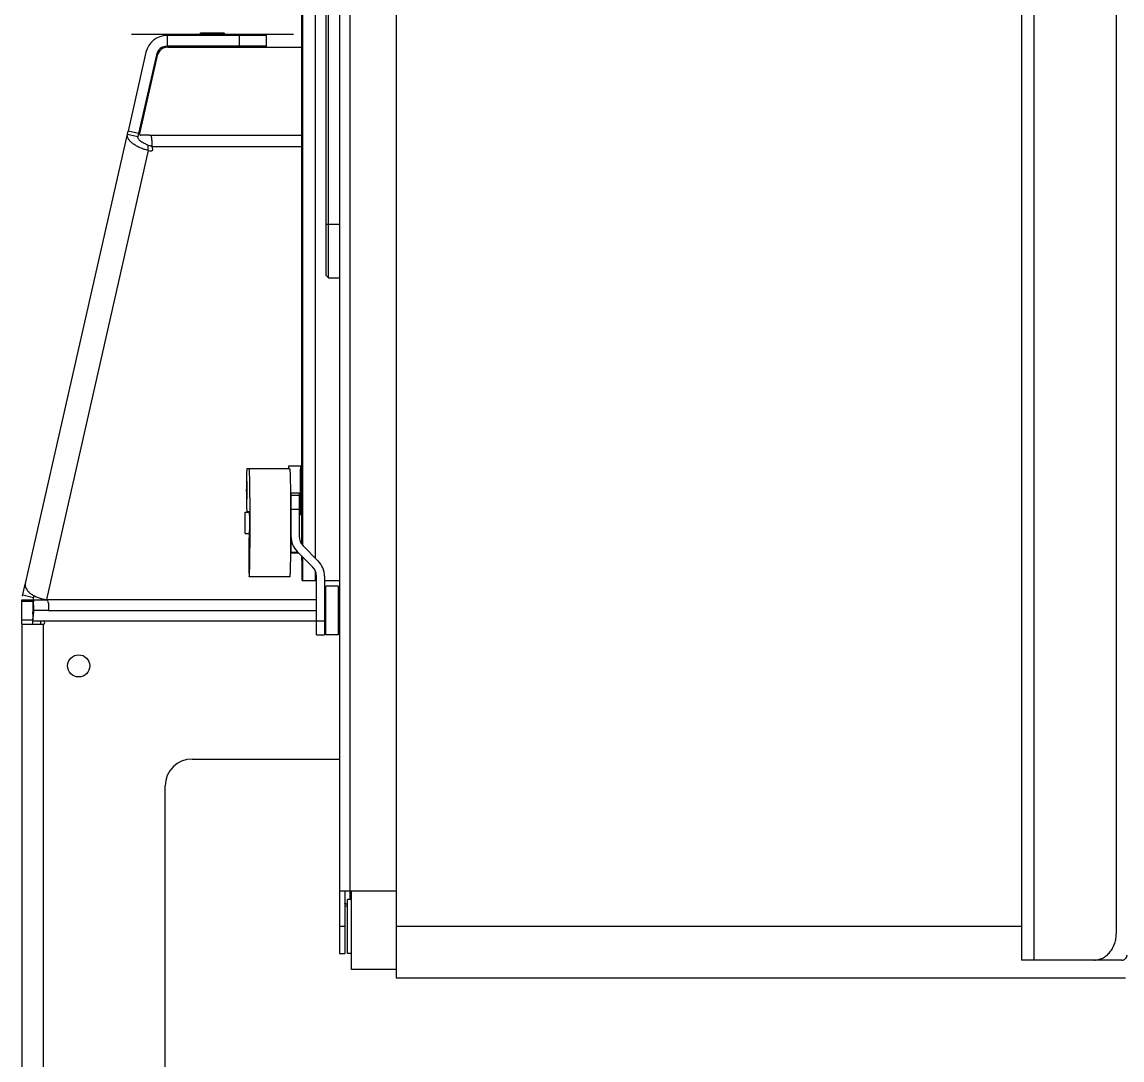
# Model space of a CAD drawing. Header units: millimetres. Extents: x -187347 to 135007, y -6415 to 292048.
# Drawn here: x -39621.9 to -39214.6, y 93818.3 to 94202.8 of the extents above; entities that cross this region are included whole.
import ezdxf

# ---------------------------------------------------------------- set-up
doc = ezdxf.new("R2010")
doc.units = ezdxf.units.MM
doc.header["$LTSCALE"] = 100
doc.layers.add('Layout Cabinplant', color=30, linetype='Continuous')

# ---------------------------------------------------------------- blocks, each defined once
blk = doc.blocks.new('Denester')
at = {"layer": 'Layout Cabinplant', "color": 0, "linetype": 'Continuous'}
for p, q in [((-896.9, -803.28), (-896.9, -2819.53)), ((-665.37, -853.03), (-665.37, -2813.03)), ((-660.65, -2813.03), (-660.65, -853.03)), ((-630.25, -2803.03), (-630.25, -863.03)), ((-917.9, -999.03), (-917.9, -2810.53)), ((-913.9, -2790.53), (-913.9, -999.03)), ((-921.9, -2560.28), (-921.9, -2280.78)), ((-922.9, -2424.43), (-922.9, -2559.28)), ((-931.83, -2659), (-931.83, -2437.6)), ((-931.49, -2437.94), (-931.49, -2659.41)), ((-926.73, -2664.2), (-926.73, -2440.53)), ((-994.9, -2470.03), (-934.9, -2470.03)), ((-944.9, -2470.53), (-981.71, -2470.53)), ((-981.71, -2470.53), (-981.71, -2474.53)), ((-970.15, -2470.53), (-969.15, -2469.53)), ((-969.15, -2469.53), (-960.65, -2469.53)), ((-959.65, -2470.53), (-960.65, -2469.53)), ((-954.9, -2474.53), (-954.9, -2470.53)), ((-944.9, -2474.53), (-944.9, -2470.53)), ((-944.9, -2474.53), (-981.71, -2474.53)), ((-981.42, -2474.88), (-931.83, -2474.88)), ((-989.51, -2476.76), (-996.13, -2505.94)), ((-985.61, -2477.64), (-992.23, -2506.83)), ((-985.33, -2478), (-991.87, -2506.84)), ((-1034.13, -2673.47), (-996.38, -2507.04)), ((-996.38, -2507.04), (-996.13, -2505.94)), ((-996.38, -2507.04), (-992.48, -2507.92)), ((-992.23, -2506.83), (-996.13, -2505.94)), ((-992.23, -2506.83), (-992.48, -2507.92)), ((-988.2, -2507.44), (-991.38, -2507.45)), ((-931.83, -2507.61), (-987.71, -2507.61)), ((-988.64, -2511.11), (-988.12, -2511.31)), ((-988.64, -2513.13), (-988.64, -2511.11)), ((-987.36, -2511.65), (-931.83, -2511.65)), ((-987.36, -2511.65), (-987.13, -2512.78)), ((-988.64, -2513.13), (-1026.38, -2679.5)), ((-988.12, -2513.33), (-988.64, -2513.13)), ((-917.9, -2540.53), (-922.9, -2540.53)), ((-922.9, -2559.28), (-921.9, -2560.28)), ((-921.9, -2560.28), (-917.9, -2560.28)), ((-932.16, -2630.03), (-936.66, -2630.03)), ((-936.28, -2631.08), (-952.16, -2631.08)), ((-952.28, -2639.48), (-952.28, -2638.58)), ((-952.11, -2638.58), (-952.21, -2638.58)), ((-952.21, -2639.48), (-952.11, -2639.48)), ((-935.82, -2639.94), (-935.82, -2639.95)), ((-935.82, -2639.95), (-932.82, -2639.95)), ((-935.82, -2639.95), (-935.82, -2662)), ((-932.82, -2640.98), (-935.82, -2640.98)), ((-932.82, -2639.94), (-932.82, -2639.95)), ((-932.82, -2639.95), (-932.82, -2656.04)), ((-951.28, -2646.98), (-952.16, -2646.98)), ((-935.82, -2645.98), (-932.82, -2645.98)), ((-952.82, -2647.04), (-951.28, -2647.04)), ((-952.82, -2655.04), (-952.82, -2647.04)), ((-935.96, -2647.04), (-935.82, -2647.04)), ((-932.16, -2648.03), (-932.82, -2648.03)), ((-952.82, -2655.04), (-951.26, -2655.04)), ((-935.96, -2655.04), (-935.82, -2655.04)), ((-933.17, -2662), (-935.82, -2662)), ((-935.82, -2662.14), (-935.82, -2662)), ((-935.82, -2662.14), (-933.03, -2662.14)), ((-933.47, -2661.7), (-927.87, -2667.31)), ((-925.74, -2665.19), (-931.35, -2659.58)), ((-931.83, -2665.03), (-931.83, -2663.35)), ((-931.49, -2663.68), (-931.49, -2672.53)), ((-936.28, -2671.08), (-951.28, -2671.08)), ((-926.73, -2672.53), (-926.73, -2669.09)), ((-926.4, -2692.53), (-926.4, -2670.84)), ((-923.4, -2670.84), (-923.4, -2692.53)), ((-1035.21, -2678.25), (-1034.2, -2673.81)), ((-926.4, -2672.53), (-931.7, -2672.53)), ((-917.9, -2672.53), (-923.4, -2672.53)), ((-918.4, -2674.53), (-922.9, -2674.53)), ((-922.9, -2692.53), (-922.9, -2674.53)), ((-917.9, -2675.03), (-918.4, -2674.53)), ((-918.4, -2674.53), (-918.4, -2686.13)), ((-1035.4, -2679.53), (-1031.4, -2679.53)), ((-1035.4, -2680.05), (-1035.4, -2679.53)), ((-1035.1, -2677.77), (-1031.2, -2678.65)), ((-1031.4, -2679.53), (-1031.4, -2680.05)), ((-1031.05, -2677.97), (-1031.31, -2679.14)), ((-1031, -2679.53), (-1026.26, -2679.53)), ((-926.4, -2679.57), (-1026.15, -2679.57)), ((-922.9, -2679.57), (-923.4, -2679.57)), ((-1031.4, -2680.03), (-1035.4, -2680.03)), ((-1035.4, -2680.05), (-1031.4, -2680.05)), ((-1035.4, -2687.05), (-1035.4, -2680.05)), ((-1031.4, -2680.05), (-1031.4, -2686.5)), ((-1031.4, -2680.53), (-1031.1, -2680.53)), ((-1031.18, -2681.52), (-1031.17, -2681.48)), ((-1031.18, -2681.52), (-1031.18, -2684.52)), ((-1025.5, -2683.53), (-1031, -2683.53)), ((-1025.5, -2683.53), (-926.4, -2683.53)), ((-923.4, -2683.53), (-922.9, -2683.53)), ((-1031.4, -2687.05), (-1035.4, -2687.05)), ((-1035.4, -2688.53), (-1035.4, -2687.05)), ((-1031.4, -2687.03), (-1031.39, -2686.5)), ((-1031.4, -2688.53), (-1031.4, -2687.05)), ((-1031.39, -2687.01), (-1031.39, -2686.5)), ((-926.4, -2687.53), (-1030.9, -2687.53)), ((-1028.4, -2688.53), (-1028.4, -2687.53)), ((-923.4, -2687.53), (-926.4, -2687.53)), ((-923.4, -2687.53), (-922.9, -2687.53)), ((-918.4, -2686.13), (-917.9, -2685.98)), ((-918.4, -2686.13), (-918.4, -2692.53)), ((-918.4, -2687.53), (-917.9, -2687.53)), ((-1035.4, -2688.53), (-1027.4, -2688.53)), ((-1035.4, -2688.53), (-1035.4, -2984.32)), ((-1027.4, -2984.32), (-1027.4, -2688.53)), ((-926.4, -2692.53), (-923.4, -2692.53)), ((-918.4, -2692.53), (-922.9, -2692.53)), ((-972.4, -2738.53), (-917.9, -2738.53)), ((-982.4, -2984.32), (-982.4, -2748.53)), ((-896.9, -2787.53), (-917.9, -2787.53)), ((-915.9, -2787.53), (-915.9, -2810.53)), ((-913.4, -2816.53), (-913.4, -2787.53)), ((-913.4, -2790.53), (-914.9, -2790.53)), ((-914.9, -2810.53), (-914.9, -2790.53)), ((-915.9, -2800.53), (-917.9, -2800.53)), ((-665.37, -2800.53), (-896.9, -2800.53)), ((-917.9, -2810.53), (-915.9, -2810.53)), ((-913.4, -2810.53), (-914.9, -2810.53)), ((-660.65, -2813.03), (-665.37, -2813.03)), ((-628.16, -2813.03), (-660.65, -2813.03)), ((-896.9, -2816.53), (-913.4, -2816.53)), ((-896.9, -2819.53), (-626.9, -2819.53))]:
    blk.add_line(p, q, dxfattribs=at)
blk.add_circle((-1014.4, -2704.03), 4.1, dxfattribs=at)
for centre, radius, start, end in [((-981.71, -2478.53), 8, 90, 167.2199), ((-981.71, -2478.53), 4, 90, 167.2199), ((-981.42, -2478.88), 4, 90, 167.2199), ((-991.38, -2506.95), 0.5, 167.1424, 270.0018), ((-927.82, -2656.04), 8, 180, 225), ((-927.82, -2656.04), 5, 180, 225), ((-931.4, -2670.84), 5, 0, 45), ((-931.4, -2670.84), 8, 0, 45), ((-1031.57, -2674.06), 2.63, 167.2053, 178.4254), ((-1023.4, -2680.53), 8, 161.6157, 176.5895), ((-1023.4, -2680.53), 5, 163.4516, 168.4322), ((-1038.66, -2681.73), 13.09, 356.8529, 357.055), ((-894.32, -2689.45), 137.11, 178.0207, 178.7678), ((-1027.4, -2688.03), 0.5, 270, 90), ((-972.4, -2748.53), 10, 90, 180)]:
    blk.add_arc(centre, radius, start, end, dxfattribs=at)
for points, knots in [([(-996.38, -2507.04), (-996.38, -2507.07), (-996.41, -2507.22), (-996.42, -2507.37), (-996.42, -2507.48)], [0, 0, 0, 0, 0.248213, 1, 1, 1, 1]), ([(-988.64, -2513.13), (-989.15, -2513.01), (-990.15, -2512.72), (-991.59, -2512.18), (-992.93, -2511.53), (-994.11, -2510.81), (-995.09, -2510.02), (-995.72, -2509.3), (-996.09, -2508.72), (-996.28, -2508.3), (-996.4, -2507.89), (-996.42, -2507.61), (-996.42, -2507.48)], [0, 0, 0, 0, 0.154357, 0.307579, 0.454917, 0.592224, 0.716219, 0.824926, 0.873538, 0.91856, 0.960475, 1, 1, 1, 1]), ([(-992.48, -2507.92), (-992.48, -2507.94), (-992.49, -2508.01), (-992.5, -2508.08), (-992.5, -2508.14)], [0, 0, 0, 0, 0.247704, 1, 1, 1, 1]), ([(-988.64, -2511.11), (-989.13, -2510.95), (-989.86, -2510.67), (-990.75, -2510.2), (-991.34, -2509.82), (-991.83, -2509.42), (-992.2, -2509), (-992.44, -2508.57), (-992.5, -2508.28), (-992.5, -2508.14)], [0, 0, 0, 0, 0.306548, 0.454385, 0.592391, 0.717049, 0.826176, 0.919568, 1, 1, 1, 1]), ([(-988.2, -2507.44), (-988.16, -2507.44), (-987.98, -2507.45), (-987.81, -2507.53), (-987.71, -2507.61)], [0, 0, 0, 0, 0.251959, 1, 1, 1, 1]), ([(-987.71, -2507.61), (-987.65, -2507.78), (-987.55, -2508.12), (-987.47, -2508.56), (-987.42, -2508.91), (-987.4, -2509.17), (-987.38, -2509.43), (-987.38, -2509.69), (-987.37, -2509.94), (-987.37, -2510.28), (-987.37, -2510.69), (-987.36, -2511.18), (-987.36, -2511.5), (-987.36, -2511.65)], [0, 0, 0, 0, 0.13087, 0.261217, 0.326022, 0.390476, 0.454498, 0.518022, 0.580978, 0.643296, 0.765746, 0.884824, 1, 1, 1, 1]), ([(-988.12, -2511.31), (-988, -2511.36), (-987.8, -2511.4), (-987.54, -2511.36), (-987.41, -2511.31), (-987.36, -2511.28)], [0, 0, 0, 0, 0.500873, 0.753279, 1, 1, 1, 1]), ([(-987.13, -2512.78), (-987.12, -2512.83), (-987.11, -2512.94), (-987.16, -2513.1), (-987.26, -2513.23), (-987.41, -2513.33), (-987.58, -2513.39), (-987.82, -2513.41), (-988.01, -2513.38), (-988.12, -2513.33)], [0, 0, 0, 0, 0.114376, 0.22983, 0.349692, 0.475191, 0.605436, 0.737782, 1, 1, 1, 1]), ([(-936.66, -2630.03), (-936.66, -2630.03), (-936.67, -2630.04), (-936.67, -2630.05), (-936.68, -2630.07), (-936.68, -2630.1), (-936.68, -2630.13), (-936.69, -2630.2), (-936.7, -2630.3), (-936.71, -2630.44), (-936.71, -2630.61), (-936.72, -2630.82), (-936.73, -2630.96), (-936.73, -2631.04)], [0, 0, 0, 0, 0.005917, 0.018611, 0.038909, 0.066947, 0.102752, 0.14632, 0.256672, 0.397803, 0.569208, 0.77018, 1, 1, 1, 1]), ([(-932.16, -2648.03), (-932.16, -2648.03), (-932.17, -2648.03), (-932.17, -2648.01), (-932.18, -2647.98), (-932.19, -2647.93), (-932.19, -2647.85), (-932.2, -2647.75), (-932.21, -2647.64), (-932.21, -2647.5), (-932.22, -2647.34), (-932.23, -2647.16), (-932.24, -2646.88), (-932.25, -2646.49), (-932.26, -2645.96), (-932.27, -2645.37), (-932.28, -2644.72), (-932.29, -2644.01), (-932.29, -2643.26), (-932.3, -2642.18), (-932.31, -2640.76), (-932.31, -2639.03), (-932.31, -2637.3), (-932.3, -2635.88), (-932.29, -2634.8), (-932.29, -2634.05), (-932.28, -2633.34), (-932.27, -2632.69), (-932.26, -2632.09), (-932.25, -2631.57), (-932.24, -2631.18), (-932.23, -2630.9), (-932.22, -2630.72), (-932.21, -2630.56), (-932.21, -2630.42), (-932.2, -2630.31), (-932.19, -2630.21), (-932.19, -2630.13), (-932.18, -2630.08), (-932.17, -2630.05), (-932.17, -2630.03), (-932.16, -2630.03), (-932.16, -2630.03)], [0, 0, 0, 0, 0.000253, 0.000749, 0.002601, 0.005631, 0.009841, 0.015226, 0.021779, 0.029485, 0.038321, 0.048265, 0.059295, 0.084515, 0.113735, 0.146666, 0.183006, 0.222394, 0.264453, 0.308785, 0.402519, 0.5, 0.597481, 0.691215, 0.735547, 0.777606, 0.816994, 0.853334, 0.886265, 0.915485, 0.940705, 0.951735, 0.961679, 0.970515, 0.978221, 0.984774, 0.990159, 0.994369, 0.997399, 0.999251, 0.999747, 1, 1, 1, 1]), ([(-952.16, -2631.08), (-952.16, -2631.08), (-952.16, -2631.08), (-952.17, -2631.09), (-952.17, -2631.12), (-952.18, -2631.17), (-952.18, -2631.23), (-952.19, -2631.31), (-952.2, -2631.41), (-952.2, -2631.52), (-952.21, -2631.71), (-952.22, -2631.99), (-952.23, -2632.36), (-952.24, -2632.8), (-952.25, -2633.29), (-952.26, -2633.84), (-952.26, -2634.43), (-952.27, -2635.06), (-952.28, -2635.96), (-952.28, -2637.14), (-952.28, -2638.09), (-952.28, -2638.58)], [0, 0, 0, 0, 0.000506, 0.001497, 0.005197, 0.011254, 0.019676, 0.030454, 0.043562, 0.058966, 0.076633, 0.118593, 0.169028, 0.227466, 0.293334, 0.366009, 0.444785, 0.528912, 0.617564, 0.805037, 1, 1, 1, 1]), ([(-951.28, -2671.08), (-951.28, -2671.08), (-951.27, -2671.07), (-951.26, -2671.05), (-951.26, -2671.02), (-951.24, -2670.96), (-951.23, -2670.85), (-951.21, -2670.68), (-951.2, -2670.46), (-951.18, -2670.2), (-951.17, -2669.9), (-951.15, -2669.54), (-951.14, -2669.14), (-951.12, -2668.53), (-951.09, -2667.66), (-951.07, -2666.49), (-951.05, -2665.18), (-951.02, -2663.73), (-951, -2662.16), (-950.99, -2660.48), (-950.97, -2658.71), (-950.96, -2656.87), (-950.95, -2654.32), (-950.95, -2651.08), (-950.95, -2647.84), (-950.96, -2645.29), (-950.97, -2643.45), (-950.99, -2641.68), (-951, -2640), (-951.02, -2638.43), (-951.05, -2636.98), (-951.07, -2635.67), (-951.09, -2634.5), (-951.12, -2633.63), (-951.14, -2633.01), (-951.15, -2632.62), (-951.17, -2632.26), (-951.18, -2631.96), (-951.2, -2631.69), (-951.21, -2631.48), (-951.23, -2631.31), (-951.24, -2631.2), (-951.26, -2631.14), (-951.26, -2631.11), (-951.27, -2631.09), (-951.28, -2631.08), (-951.28, -2631.08)], [0, 0, 0, 0, 0.000253, 0.000748, 0.001527, 0.002599, 0.005627, 0.009839, 0.015228, 0.02178, 0.029483, 0.038318, 0.048263, 0.059295, 0.084514, 0.113732, 0.146668, 0.183006, 0.222394, 0.264456, 0.308785, 0.354955, 0.402522, 0.500002, 0.597483, 0.645049, 0.691218, 0.735546, 0.777607, 0.816995, 0.853333, 0.886268, 0.915485, 0.940704, 0.951736, 0.961681, 0.970517, 0.97822, 0.984772, 0.99016, 0.994373, 0.997401, 0.998473, 0.999252, 0.999747, 1, 1, 1, 1]), ([(-936.28, -2631.08), (-936.28, -2631.08), (-936.27, -2631.09), (-936.27, -2631.11), (-936.26, -2631.14), (-936.25, -2631.2), (-936.23, -2631.31), (-936.22, -2631.48), (-936.2, -2631.69), (-936.19, -2631.96), (-936.17, -2632.26), (-936.16, -2632.62), (-936.14, -2633.01), (-936.12, -2633.63), (-936.1, -2634.5), (-936.07, -2635.67), (-936.05, -2636.98), (-936.03, -2638.43), (-936.01, -2640), (-935.99, -2641.68), (-935.98, -2643.45), (-935.97, -2645.29), (-935.96, -2647.84), (-935.95, -2651.08), (-935.96, -2654.32), (-935.97, -2656.87), (-935.98, -2658.71), (-935.99, -2660.48), (-936.01, -2662.16), (-936.03, -2663.73), (-936.05, -2665.18), (-936.07, -2666.49), (-936.1, -2667.66), (-936.12, -2668.53), (-936.14, -2669.14), (-936.16, -2669.54), (-936.17, -2669.9), (-936.19, -2670.2), (-936.2, -2670.46), (-936.22, -2670.68), (-936.23, -2670.85), (-936.25, -2670.96), (-936.26, -2671.02), (-936.27, -2671.05), (-936.27, -2671.07), (-936.28, -2671.08), (-936.28, -2671.08)], [0, 0, 0, 0, 0.000253, 0.000748, 0.001527, 0.002599, 0.005627, 0.009839, 0.015228, 0.02178, 0.029483, 0.038318, 0.048263, 0.059295, 0.084514, 0.113732, 0.146668, 0.183006, 0.222394, 0.264456, 0.308785, 0.354955, 0.402522, 0.500002, 0.597483, 0.645049, 0.691218, 0.735546, 0.777607, 0.816995, 0.853333, 0.886268, 0.915485, 0.940704, 0.951736, 0.961681, 0.970517, 0.97822, 0.984772, 0.99016, 0.994373, 0.997401, 0.998473, 0.999252, 0.999747, 1, 1, 1, 1]), ([(-952.16, -2642.28), (-952.16, -2642.28), (-952.16, -2642.27), (-952.17, -2642.26), (-952.17, -2642.24), (-952.17, -2642.21), (-952.17, -2642.18), (-952.18, -2642.12), (-952.18, -2642.02), (-952.19, -2641.89), (-952.19, -2641.72), (-952.19, -2641.53), (-952.2, -2641.32), (-952.2, -2641.08), (-952.21, -2640.73), (-952.21, -2640.26), (-952.21, -2639.66), (-952.21, -2639.03), (-952.21, -2638.4), (-952.21, -2637.8), (-952.21, -2637.33), (-952.2, -2636.97), (-952.2, -2636.74), (-952.19, -2636.53), (-952.19, -2636.34), (-952.19, -2636.17), (-952.18, -2636.04), (-952.18, -2635.94), (-952.17, -2635.88), (-952.17, -2635.84), (-952.17, -2635.82), (-952.17, -2635.8), (-952.16, -2635.79), (-952.16, -2635.78), (-952.16, -2635.78)], [0, 0, 0, 0, 0.000727, 0.002579, 0.005608, 0.009818, 0.015205, 0.02176, 0.038301, 0.059277, 0.084501, 0.113718, 0.146654, 0.182991, 0.222377, 0.308769, 0.402508, 0.499991, 0.597473, 0.691213, 0.777607, 0.816995, 0.853336, 0.886274, 0.915493, 0.940719, 0.961697, 0.978239, 0.984794, 0.990181, 0.994391, 0.997421, 0.999273, 1, 1, 1, 1]), ([(-952.16, -2635.78), (-952.16, -2635.78), (-952.16, -2635.79), (-952.15, -2635.8), (-952.15, -2635.82), (-952.15, -2635.84), (-952.15, -2635.88), (-952.14, -2635.94), (-952.14, -2636.04), (-952.13, -2636.17), (-952.13, -2636.34), (-952.13, -2636.53), (-952.12, -2636.74), (-952.12, -2636.97), (-952.11, -2637.33), (-952.11, -2637.8), (-952.11, -2638.4), (-952.11, -2639.03), (-952.11, -2639.66), (-952.11, -2640.26), (-952.11, -2640.73), (-952.12, -2641.08), (-952.12, -2641.32), (-952.13, -2641.53), (-952.13, -2641.72), (-952.13, -2641.89), (-952.14, -2642.02), (-952.14, -2642.12), (-952.15, -2642.18), (-952.15, -2642.21), (-952.15, -2642.24), (-952.15, -2642.26), (-952.16, -2642.27), (-952.16, -2642.28), (-952.16, -2642.28)], [0, 0, 0, 0, 0.000727, 0.002579, 0.005608, 0.009818, 0.015205, 0.02176, 0.038301, 0.059277, 0.084501, 0.113718, 0.146654, 0.182991, 0.222377, 0.308769, 0.402508, 0.499991, 0.597473, 0.691213, 0.777607, 0.816995, 0.853336, 0.886274, 0.915493, 0.940719, 0.961697, 0.978239, 0.984794, 0.990181, 0.994391, 0.997421, 0.999273, 1, 1, 1, 1]), ([(-952.28, -2639.48), (-952.28, -2639.97), (-952.28, -2640.92), (-952.28, -2642.1), (-952.27, -2643), (-952.26, -2643.63), (-952.26, -2644.22), (-952.25, -2644.77), (-952.24, -2645.26), (-952.23, -2645.7), (-952.22, -2646.07), (-952.21, -2646.35), (-952.2, -2646.54), (-952.2, -2646.65), (-952.19, -2646.75), (-952.18, -2646.83), (-952.18, -2646.89), (-952.17, -2646.94), (-952.17, -2646.96), (-952.16, -2646.98), (-952.16, -2646.98), (-952.16, -2646.98)], [0, 0, 0, 0, 0.194964, 0.382436, 0.471088, 0.555215, 0.633991, 0.706666, 0.772534, 0.830972, 0.881407, 0.923367, 0.941034, 0.956438, 0.969546, 0.980324, 0.988746, 0.994803, 0.998503, 0.999494, 1, 1, 1, 1]), ([(-951.28, -2646.98), (-951.28, -2646.98), (-951.28, -2646.99), (-951.27, -2647), (-951.27, -2647.03), (-951.27, -2647.06), (-951.26, -2647.11), (-951.26, -2647.16), (-951.26, -2647.22), (-951.25, -2647.32), (-951.25, -2647.48), (-951.24, -2647.68), (-951.24, -2647.92), (-951.23, -2648.19), (-951.23, -2648.49), (-951.22, -2648.93), (-951.22, -2649.53), (-951.21, -2650.29), (-951.21, -2651.08), (-951.21, -2651.87), (-951.22, -2652.63), (-951.22, -2653.23), (-951.23, -2653.67), (-951.23, -2653.97), (-951.24, -2654.24), (-951.24, -2654.48), (-951.25, -2654.68), (-951.25, -2654.83), (-951.26, -2654.94), (-951.26, -2655), (-951.26, -2655.05), (-951.27, -2655.1), (-951.27, -2655.13), (-951.27, -2655.16), (-951.28, -2655.17), (-951.28, -2655.18), (-951.28, -2655.18)], [0, 0, 0, 0, 0.000727, 0.002579, 0.005608, 0.009818, 0.015205, 0.02176, 0.029465, 0.0383, 0.059276, 0.0845, 0.113716, 0.146653, 0.182991, 0.222377, 0.308771, 0.40251, 0.499993, 0.597476, 0.691215, 0.77761, 0.816998, 0.853338, 0.886276, 0.915495, 0.94072, 0.961697, 0.970533, 0.978239, 0.984795, 0.990182, 0.994392, 0.997421, 0.999273, 1, 1, 1, 1]), ([(-951.28, -2655.18), (-951.28, -2655.18), (-951.29, -2655.18), (-951.29, -2655.2), (-951.3, -2655.22), (-951.3, -2655.27), (-951.31, -2655.34), (-951.31, -2655.42), (-951.32, -2655.53), (-951.33, -2655.65), (-951.33, -2655.85), (-951.34, -2656.14), (-951.36, -2656.54), (-951.37, -2657), (-951.38, -2657.53), (-951.38, -2658.1), (-951.39, -2658.73), (-951.4, -2659.39), (-951.41, -2660.35), (-951.41, -2661.6), (-951.41, -2663.13), (-951.41, -2664.66), (-951.41, -2665.91), (-951.4, -2666.87), (-951.39, -2667.53), (-951.38, -2668.16), (-951.38, -2668.73), (-951.37, -2669.26), (-951.36, -2669.72), (-951.34, -2670.12), (-951.33, -2670.41), (-951.33, -2670.61), (-951.32, -2670.73), (-951.31, -2670.84), (-951.31, -2670.92), (-951.3, -2670.99), (-951.3, -2671.04), (-951.29, -2671.06), (-951.29, -2671.08), (-951.28, -2671.08), (-951.28, -2671.08)], [0, 0, 0, 0, 0.000253, 0.000748, 0.002598, 0.005627, 0.009838, 0.015227, 0.021781, 0.029483, 0.038316, 0.059297, 0.084514, 0.113732, 0.146666, 0.183004, 0.222392, 0.264454, 0.308783, 0.402519, 0.499999, 0.597479, 0.691215, 0.735543, 0.777605, 0.816992, 0.853331, 0.886265, 0.915484, 0.940702, 0.961682, 0.970516, 0.978219, 0.984773, 0.990162, 0.994373, 0.997401, 0.999252, 0.999747, 1, 1, 1, 1]), ([(-931.83, -2665.03), (-931.83, -2665.52), (-931.83, -2666.47), (-931.82, -2667.65), (-931.81, -2668.55), (-931.81, -2669.18), (-931.8, -2669.77), (-931.79, -2670.32), (-931.78, -2670.81), (-931.77, -2671.25), (-931.76, -2671.62), (-931.75, -2671.9), (-931.75, -2672.09), (-931.74, -2672.2), (-931.73, -2672.3), (-931.73, -2672.38), (-931.72, -2672.44), (-931.72, -2672.49), (-931.71, -2672.51), (-931.71, -2672.53), (-931.71, -2672.53), (-931.7, -2672.53)], [0, 0, 0, 0, 0.194962, 0.382435, 0.471093, 0.555215, 0.633992, 0.706666, 0.772537, 0.830973, 0.881411, 0.923367, 0.941036, 0.956442, 0.969548, 0.980324, 0.988748, 0.994806, 0.998504, 0.999494, 1, 1, 1, 1]), ([(-1034.19, -2673.98), (-1034.2, -2674.13), (-1034.18, -2674.44), (-1034.04, -2675.07), (-1033.65, -2675.85), (-1032.91, -2676.7), (-1032.11, -2677.34), (-1031.37, -2677.81), (-1030.53, -2678.26), (-1029.38, -2678.75), (-1027.91, -2679.21), (-1026.89, -2679.42), (-1026.38, -2679.5)], [0, 0, 0, 0, 0.044093, 0.089428, 0.186469, 0.295411, 0.417441, 0.483231, 0.551921, 0.696382, 0.847161, 1, 1, 1, 1]), ([(-1031.17, -2681.48), (-1031.16, -2681.33), (-1031.14, -2681.06), (-1031.11, -2680.67), (-1031.09, -2680.38), (-1031.07, -2680.17), (-1031.06, -2680.04), (-1031.05, -2679.92), (-1031.04, -2679.82), (-1031.03, -2679.73), (-1031.02, -2679.66), (-1031.01, -2679.61), (-1031.01, -2679.58), (-1031.01, -2679.56), (-1031.01, -2679.55), (-1031, -2679.54), (-1031, -2679.53), (-1031, -2679.53), (-1031, -2679.53)], [0, 0, 0, 0, 0.226191, 0.42612, 0.598197, 0.673347, 0.741021, 0.801076, 0.85339, 0.897856, 0.934384, 0.9629, 0.974134, 0.983346, 0.990533, 0.995692, 0.99883, 1, 1, 1, 1]), ([(-1026.38, -2679.5), (-1026.36, -2679.5), (-1026.28, -2679.52), (-1026.2, -2679.54), (-1026.15, -2679.57)], [0, 0, 0, 0, 0.253025, 1, 1, 1, 1]), ([(-1026.15, -2679.57), (-1026.08, -2679.7), (-1025.94, -2679.96), (-1025.77, -2680.36), (-1025.65, -2680.75), (-1025.6, -2681.06), (-1025.58, -2681.31), (-1025.57, -2681.54), (-1025.57, -2681.81), (-1025.57, -2682.11), (-1025.58, -2682.31), (-1025.58, -2682.4)], [0, 0, 0, 0, 0.153148, 0.299501, 0.437943, 0.567722, 0.62937, 0.688911, 0.801584, 0.905411, 1, 1, 1, 1]), ([(-1031.34, -2684.71), (-1031.33, -2684.41), (-1031.31, -2683.84), (-1031.26, -2682.77), (-1031.21, -2682.01), (-1031.18, -2681.52)], [0, 0, 0, 0, 0.279878, 0.542392, 1, 1, 1, 1]), ([(-1025.59, -2682.45), (-1025.59, -2682.53), (-1025.6, -2682.69), (-1025.61, -2682.9), (-1025.61, -2683.09), (-1025.61, -2683.24), (-1025.6, -2683.36), (-1025.59, -2683.44), (-1025.58, -2683.49), (-1025.56, -2683.51), (-1025.54, -2683.53), (-1025.53, -2683.53), (-1025.52, -2683.53)], [0, 0, 0, 0, 0.22338, 0.418888, 0.585679, 0.723094, 0.830786, 0.90912, 0.93802, 0.961167, 0.980628, 1, 1, 1, 1]), ([(-1030.9, -2687.53), (-1030.96, -2687.52), (-1031.09, -2687.5), (-1031.27, -2687.39), (-1031.37, -2687.22), (-1031.39, -2687.09), (-1031.4, -2687.03)], [0, 0, 0, 0, 0.250553, 0.500047, 0.749631, 1, 1, 1, 1]), ([(-1031.18, -2684.52), (-1031.2, -2684.7), (-1031.25, -2685.07), (-1031.33, -2685.9), (-1031.37, -2686.56), (-1031.39, -2687.01)], [0, 0, 0, 0, 0.210112, 0.452059, 1, 1, 1, 1]), ([(-914.9, -2792.4), (-915.04, -2792.38), (-915.24, -2792.33), (-915.48, -2792.25), (-915.63, -2792.18), (-915.74, -2792.11), (-915.83, -2792.04), (-915.89, -2791.96), (-915.9, -2791.9), (-915.9, -2791.87)], [0, 0, 0, 0, 0.35601, 0.508958, 0.642879, 0.757073, 0.852176, 0.931035, 1, 1, 1, 1]), ([(-915.9, -2792.94), (-915.82, -2792.95), (-915.49, -2793.01), (-915.16, -2793.05), (-914.9, -2793.07)], [0, 0, 0, 0, 0.240252, 1, 1, 1, 1]), ([(-638.44, -2813.03), (-637.9, -2813.03), (-636.81, -2812.9), (-635.26, -2812.32), (-633.83, -2811.38), (-632.59, -2810.12), (-631.57, -2808.59), (-630.81, -2806.86), (-630.35, -2804.98), (-630.25, -2803.68), (-630.25, -2803.03)], [0, 0, 0, 0, 0.11256, 0.227152, 0.345407, 0.468283, 0.595973, 0.727955, 0.863129, 1, 1, 1, 1]), ([(-628.16, -2813.03), (-628.04, -2813.03), (-627.79, -2813), (-627.44, -2812.89), (-627.11, -2812.7), (-626.73, -2812.37), (-626.38, -2811.81), (-626.28, -2811.29), (-626.28, -2811.03)], [0, 0, 0, 0, 0.121439, 0.24347, 0.366602, 0.491154, 0.743522, 1, 1, 1, 1])]:
    blk.add_open_spline(points, degree=3, knots=knots, dxfattribs=at)

msp = doc.modelspace()

# ---------------------------------------------------------------- block references
at = {"layer": 'Layout Cabinplant', "color": 30}
msp.add_blockref('Denester', (-38586.46, 96668.29, 0), dxfattribs=at)

doc.saveas('drawing.dxf')
